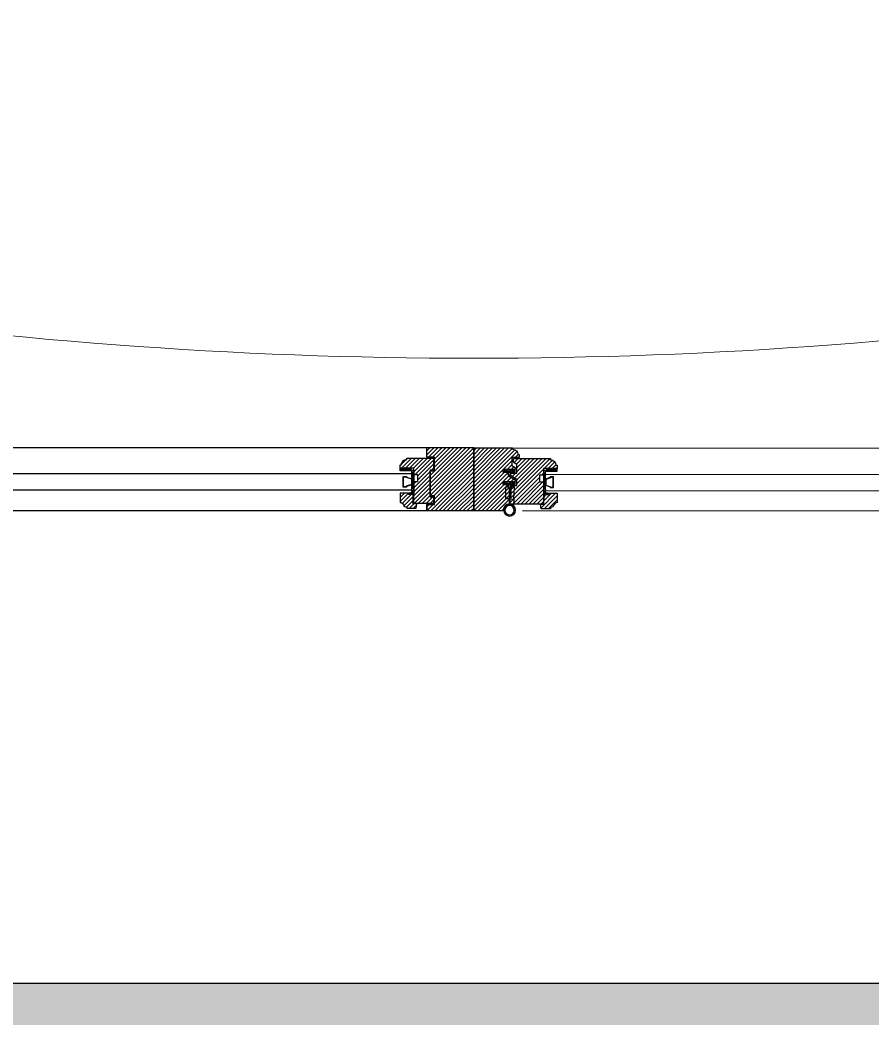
# Model space of a CAD drawing. Header units: millimetres. Extents: x 11706 to 69606, y 10911 to 38811.
# Drawn here: x 64398 to 65352, y 27421 to 28540 of the extents above; entities that cross this region are included whole.
import ezdxf

# ---------------------------------------------------------------- set-up
doc = ezdxf.new("R2010")
doc.units = ezdxf.units.MM
for name, color, linetype in [('2', 7, 'Continuous'), ('doors', 4, 'Continuous'), ('floor', 172, 'Continuous'), ('Plaster', 81, 'Continuous'), ('wall', 5, 'Continuous')]:
    doc.layers.add(name, color=color, linetype=linetype)

# ---------------------------------------------------------------- blocks, each defined once
blk = doc.blocks.new('Joint-K7335')
at = {"layer": '2', "color": 7}
for points in [[(3.857613787343325, 10.74975521523811, -0.2065050504398902), (4.481634855305856, 11.84625830408061, -0.2775279876564625), (4.645920241624481, 11.72173532939985), (4.72865082526755, 11.5150762579774, 0.6262668152323098), (5.446576207514454, 11.4640241167931, 0.1314411963326112), (5.5, 11.66373624057348), (5.500000000000227, 18.0000002497884, 0.5091088478127406), (4.625156665503027, 18.42649766701868, -0.2944239164706152), (1.980461773999195, 18.27308057096889, 0.1734880960759432), (1.346153633578979, 18.5000002497884), (2.274e-13, 18.5000002497884), (0, 2.124673340303843, 0.4153335345393447), (1.220004402621498, 0.9000002497896276, 0.0481150671461673), (1.453183643585135, 0.922491521838765, 0.1133753069915374), (1.535019506478648, 0.9588508989570528), (3.960030944798064, 2.779075769993028, 0.2359658734761708), (4, 2.859052552040566), (4, 3.27211046577861, 0.2476591870842605), (3.956439401235912, 3.354661019914374, 0.2879370719060571), (3.584472818280346, 3.369172107178201), (1.799673530645578, 2.343195947541517, -0.5767224903972996), (1.5, 2.516589105678122), (1.5, 3.304491396683716, -0.2359658734761165), (1.5799381104041, 3.464444960778565), (3.960030944798064, 5.250953718667461, 0.2359658734761708), (4.000000000000227, 5.330930500714885), (4.000000000000227, 5.743988414453042, 0.2476591870842605), (3.956439401236139, 5.82653896858892, 0.2879370719060571), (3.584472818280574, 5.841050055852634), (1.799673530645805, 4.815073896215836, -0.5767224903972775), (1.5, 4.988467054352554), (1.5, 6.272741854565538, -0.3840936844649655), (2.5954137381691, 7.495433942569434, -0.0218128443231921), (2.70000063187058, 7.500001007017545), (6.524900831914465, 7.499998992982341), (6.517275738355465, 7.587154739745074, 0.3330431822003431), (5.717370932688709, 8.4805454205881, -0.2932451242456058), (5.328938193299336, 8.855743900548532, 0.0085275321995853), (5.219580449828754, 9.285303882386415, 0.2655173449449999), (5.042570407488029, 9.462313924727368, 0.023748371103687), (4.836576220619236, 9.508130028709957, -0.3561488062391908), (3.857613787331729, 10.7497552153651, -0.3561488062391908)], [(3.158443229643353, 10.79148798021492, 0.3550050331181713), (4.647561187196061, 8.833444553925574, -0.5676237149673666), (4.672926785473919, 8.751416219957264, -0.2470803572822222), (4.410786994363207, 8.654628553447765), (2.162433567760672, 8.950316574952012, -0.3517038519017413), (1.222000000001799, 10.1219074878793), (1.222000000001799, 12.93650756686316, -0.414213562373095), (1.522000000001754, 13.23650756686311), (1.608799735973662, 13.23650756686311, 0.2770734156419701), (1.873552516710333, 13.39541906594218), (3.689025854455849, 16.80215747044463, -0.0411118958858073), (3.773917265054934, 17.00863002275355), (4.058099128208823, 17.67888778832912, -0.5066602499223443), (4.590922329613477, 17.68087004736185, -0.277099509237565), (4.600000000000136, 17.45886117784698), (4.600000000000136, 13.3083133950413, 0.2134217652833861), (4.700000000000045, 13.08470659729142, -0.886227434425651), (4.359143344130871, 12.59622359733112, 0.2505705389931), (3.158867164905814, 10.79802120322302)]]:
    blk.add_lwpolyline(points, format="xyb", dxfattribs=at)
blk.add_lwpolyline([(1.571628931055557, 17.82994244613508, 0.6327143575303208), (1.000000000000227, 17.55905387694247), (1.000000000000227, 14.23283937681845, 0.7809101337451142), (1.564752780736853, 14.09175087589733), (3.15992808831561, 17.08509970083333, -0.1173328942148939), (3.251844347622182, 17.1892203695204, 1.218085275463155), (2.967680312132643, 17.45974165164273, -0.2857760723374891), (2.729700922681332, 17.34499342584741, -0.1455877377072854)], format="xyb", close=True, dxfattribs=at)
blk = doc.blocks.new('wind 1400')
h = blk.add_hatch()
h.set_pattern_fill('ANSI31', color=4, angle=-90.00000000000001, style=0)
h.set_pattern_definition([(225, (7116.948120226247, 124784.8033179836), (-2.245064030267289, 2.245064030267288), [])])
edge = h.paths.add_edge_path()
edge.add_line((-13.01249999985885, 867.125), (-13.01249999985885, 882.5))
edge.add_line((-13.01249999985885, 882.5), (-16.76249999985885, 882.5))
edge.add_line((-16.76249999985885, 882.5), (-16.76249999985885, 881))
edge.add_arc((-16.7624999998734, 875.0000000000146), 5.999999999985448, 89.99999999986105, 180.000000000139)
edge.add_line((-22.76249999985885, 875), (-24.26249999985885, 875))
edge.add_line((-24.26249999985885, 875), (-24.26249999991705, 845))
edge.add_line((-24.26249999991705, 845), (-10.76249999985885, 845))
edge.add_line((-10.76249999985885, 845), (-10.76249999985885, 848.75))
edge.add_line((-10.76249999985885, 848.75), (19.23750000014115, 848.75))
edge.add_line((19.23750000014115, 848.75), (19.23750000014115, 845))
edge.add_line((19.23750000014115, 845), (26.73750000014115, 845))
edge.add_line((26.73750000014115, 845), (26.73750000014115, 867.125))
edge.add_line((26.73750000014115, 867.125), (1.987500000141154, 867.125))
edge.add_line((1.987500000141154, 867.125), (1.987500000141154, 862.625))
edge.add_line((1.987500000141154, 862.625), (-5.512499999858846, 862.625))
edge.add_line((-5.512499999858846, 862.625), (-5.512499999858846, 867.125))
edge.add_line((-5.512499999858846, 867.125), (-13.01249999985885, 867.125))
h.paths.add_polyline_path([(-25.26249999985885, 852.5), (-36.03749999994034, 852.5), (-36.03749999994034, 800), (34.98750000014115, 800), (34.98750000014115, 852.5), (27.73750000014115, 852.5), (27.73750000014115, 844), (18.23750000014115, 844), (18.23750000014115, 848.75), (-9.762499999858846, 848.75), (-9.762499999858846, 844), (-25.26249999991705, 844)])
edge = h.paths.add_edge_path()
edge.add_line((16.46250000005966, 867.875), (16.46250000005966, 873.125))
edge.add_line((16.46250000005966, 873.125), (14.96250000005966, 873.125))
edge.add_line((14.96250000005966, 873.125), (14.96250000005966, 882.5))
edge.add_line((14.96250000005966, 882.5), (25.46250000005966, 882.5))
edge.add_arc((29.32869950231921, 882.4125896515817), 3.86718750001633, 178.7048286126487, 251.279211784469)
edge.add_arc((26.84630049780497, 875.0874103484217), 3.86718750001156, -1.2951713874035136, 71.27921178452078, ccw=False)
edge.add_line((30.71250000005966, 875), (31.98750000014115, 875))
edge.add_line((31.98750000014115, 875), (31.98750000014115, 864.6875))
edge.add_line((31.98750000014115, 864.6875), (26.96250000005966, 863.75))
edge.add_line((26.96250000005966, 863.75), (26.96250000005966, 867.875))
edge.add_line((26.96250000005966, 867.875), (16.46250000005966, 867.875))
at = {"ltscale": 10}
h = blk.add_hatch(dxfattribs=at)
h.set_pattern_fill('ANGLE', color=4, scale=0.1125, angle=-135.0000000000001, style=0)
h.set_pattern_definition([(45.00000000000018, (591.1751955175787, -1129.77643185918), (-0.5556533474911537, 0.5556533474911538), [0.5714999999999999, -0.2143125]), (135, (591.1751955175787, -1129.77643185918), (-0.5556533474911537, -0.5556533474911538), [0.5714999999999999, -0.2143125])])
h.paths.add_polyline_path([(-13.01249999985885, 879.5), (-10.01249999985885, 879.5), (-10.01249999985885, 882.5), (-13.01249999985885, 882.5)])
h = blk.add_hatch(dxfattribs=at)
h.set_pattern_fill('BRASS', color=4, scale=0.225, angle=-135.0000000000001, style=0)
h.set_pattern_definition([(45.00000000000018, (591.1751955175787, -1129.77643185918), (-1.01027881362028, 1.010278813620279), []), (45.00000000000018, (590.6700561106918, -1129.271292452351), (-1.01027881362028, 1.010278813620279), [0.7143749999999999, -0.3571874999999999])])
h.paths.add_polyline_path([(-13.01249999985885, 870.5), (-10.01249999985885, 870.5), (-10.01249999985885, 879.5), (-13.01249999985885, 879.5)])
h = blk.add_hatch(dxfattribs=at)
h.set_pattern_fill('ANGLE', color=4, scale=0.1125, angle=-135.0000000000001, style=0)
h.set_pattern_definition([(45.00000000000018, (600.9251955174623, -1133.90143185918), (-0.5556533474911537, 0.5556533474911538), [0.5714999999999999, -0.2143125]), (135, (600.9251955174623, -1133.90143185918), (-0.5556533474911537, -0.5556533474911538), [0.5714999999999999, -0.2143125])])
edge = h.paths.add_edge_path()
edge.add_line((16.23750000014115, 867.5080996684264), (16.23750000014115, 872))
edge.add_arc((15.48750000014115, 871.4375), 0.9375, 36.86989764584402, 143.130102354156)
edge.add_line((14.73750000014115, 872), (14.73750000014115, 867.5080996684264))
edge.add_arc((15.48750000014115, 868.0506929911261), 0.9256929911359603, 215.8841497802597, 324.1158502197402)
h = blk.add_hatch(dxfattribs=at)
h.set_pattern_fill('ANGLE', color=4, scale=0.1125, angle=-135.0000000000001, style=0)
h.set_pattern_definition([(45.00000000000018, (600.9251955174623, -1129.77643185918), (-0.5556533474911537, 0.5556533474911538), [0.5714999999999999, -0.2143125]), (135, (600.9251955174623, -1129.77643185918), (-0.5556533474911537, -0.5556533474911538), [0.5714999999999999, -0.2143125])])
edge = h.paths.add_edge_path()
edge.add_line((14.73750000014115, 867.125), (14.73750000014115, 869.375))
edge.add_line((14.73750000014115, 869.375), (13.23750000014115, 869.375))
edge.add_arc((13.53459115673464, 868.25), 1.163566996492276, 104.793017608272, 255.206982391728)
edge.add_line((13.23750000014115, 867.125), (14.73750000014115, 867.125))
h = blk.add_hatch()
h.set_pattern_fill('ANSI31', color=4, angle=-90.00000000000001, style=0)
h.set_pattern_definition([(225, (7117.473120226328, 123812.3033179836), (-2.245064030267289, 2.245064030267288), [])])
edge = h.paths.add_edge_path()
edge.add_line((-7.237499999777356, 758), (-7.237499999777356, 751.625))
edge.add_line((-7.237499999777356, 751.625), (-16.98601038028573, 751.625))
edge.add_line((-16.98601038028573, 751.625), (-18.72750511837512, 754.6275771346991))
edge.add_arc((-20.02505190224931, 753.8749999999906), 1.500000000009451, 30.11373315301455, 90.00000000204884)
edge.add_line((-20.02505190230295, 755.375), (-23.36249999977736, 755.375))
edge.add_line((-23.36249999977736, 755.375), (-23.73749999977736, 755))
edge.add_line((-23.73749999977736, 755), (-23.73749999977736, 714.1250000000873))
edge.add_line((-23.73749999977736, 714.1250000000873), (-22.23749999977736, 714.1250000000873))
edge.add_arc((-16.23749999977736, 714.1250000000873), 6, 180, 270)
edge.add_line((-16.23749999977736, 708.1250000000873), (-16.23749999977736, 706.6250000000873))
edge.add_line((-16.23749999977736, 706.6250000000873), (-12.48749999977736, 706.6250000000873))
edge.add_line((-12.48749999977736, 706.6250000000873), (-12.48749999977736, 722.0000000000873))
edge.add_line((-12.48749999977736, 722.0000000000873), (-4.987499999777356, 722.0000000000873))
edge.add_line((-4.987499999777356, 722.0000000000873), (-4.987499999777356, 726.5000000000873))
edge.add_line((-4.987499999777356, 726.5000000000873), (2.512500000222644, 726.5000000000873))
edge.add_line((2.512500000222644, 726.5000000000873), (2.512500000222644, 722.0000000000873))
edge.add_line((2.512500000222644, 722.0000000000873), (27.26250000022264, 722.0000000000873))
edge.add_line((27.26250000022264, 722.0000000000873), (27.26250000022264, 758.7597623153124))
edge.add_line((27.26250000022264, 758.7597623153124), (26.88762709211005, 759.125))
edge.add_line((26.88762709211005, 759.125), (7.01237290827703, 758.5976529403706))
edge.add_line((7.01237290827703, 758.5976529403706), (6.637500000222644, 758.2128906250582))
edge.add_line((6.637500000222644, 758.2128906250582), (6.637500000222644, 751.625))
edge.add_line((6.637500000222644, 751.625), (-0.1125166526981047, 751.625))
edge.add_line((-0.1125166526981047, 751.625), (-4.23750997697789, 758.375))
edge.add_line((-4.23750997697789, 758.375), (-6.862499999777356, 758.375))
edge.add_line((-6.862499999777356, 758.375), (-7.237499999777356, 758))
edge = h.paths.add_edge_path()
edge.add_line((16.76250000022264, 721.2500000000873), (16.76250000022264, 716.0000000000873))
edge.add_line((16.76250000022264, 716.0000000000873), (15.26250000022264, 716.0000000000873))
edge.add_line((15.26250000022264, 716.0000000000873), (15.26250000022264, 706.6250000000873))
edge.add_line((15.26250000022264, 706.6250000000873), (25.76250000022264, 706.6250000000873))
edge.add_arc((29.62869950248219, 706.7124103485056), 3.86718750001633, 108.720788215531, 181.2951713873513, ccw=False)
edge.add_arc((27.14630049796795, 714.0375896516656), 3.86718750001156, 288.7207882154792, 361.2951713874035)
edge.add_line((31.01250000022264, 714.1250000000873), (32.51250000022264, 714.1250000000873))
edge.add_line((32.51250000022264, 714.1250000000873), (32.51250000022264, 724.4375000000873))
edge.add_line((32.51250000022264, 724.4375000000873), (27.26250000022264, 725.3750000000873))
edge.add_line((27.26250000022264, 725.3750000000873), (27.26250000022264, 721.6250000000873))
edge.add_line((27.26250000022264, 721.6250000000873), (16.76250000022264, 721.2500000000873))
edge = h.paths.add_edge_path()
edge.add_line((7.987500000141154, 760.25), (27.26250000022264, 760.25))
edge.add_arc((34.01250000022264, 760.25), 6.75, 90, 180, ccw=False)
edge.add_line((34.01250000022264, 767), (34.98750000014115, 767))
edge.add_line((34.98750000014115, 767), (34.98750000014115, 800))
edge.add_line((34.98750000014115, 800), (-35.51249999985885, 800))
edge.add_line((-35.51249999985885, 800), (-35.51249999985885, 756.5))
edge.add_line((-35.51249999985885, 756.5), (-34.01249999985885, 756.5))
edge.add_arc((-28.01249999985885, 756.5), 6, 180, 270)
edge.add_line((-28.01249999985885, 750.5), (-28.01249999985885, 749))
edge.add_line((-28.01249999985885, 749), (-24.86249999977736, 749))
edge.add_line((-24.86249999977736, 749), (-24.86249999977736, 757.25))
edge.add_line((-24.86249999977736, 757.25), (-15.86249999977736, 757.25))
edge.add_line((-15.86249999977736, 757.25), (-13.61249999977736, 753.5))
edge.add_line((-13.61249999977736, 753.5), (-11.73749999977736, 753.5))
edge.add_line((-11.73749999977736, 753.5), (-11.36249999977736, 753.875))
edge.add_line((-11.36249999977736, 753.875), (-11.36249999977736, 767.375))
edge.add_line((-11.36249999977736, 767.375), (-8.362499999777356, 767.375))
edge.add_line((-8.362499999777356, 767.375), (-8.362499999777356, 761.75))
edge.add_line((-8.362499999777356, 761.75), (-5.887499999858846, 761.75))
edge.add_line((-5.887499999858846, 761.75), (-5.887499999858846, 760.25))
edge.add_line((-5.887499999858846, 760.25), (-3.787499999823922, 760.25))
edge.add_line((-3.787499999823922, 760.25), (0.2625000002226443, 753.5))
edge.add_line((0.2625000002226443, 753.5), (2.137500000222644, 753.5))
edge.add_line((2.137500000222644, 753.5), (2.512500000222644, 753.875))
edge.add_line((2.512500000222644, 753.875), (2.512500000222644, 767.375))
edge.add_line((2.512500000222644, 767.375), (5.512500000222644, 767.375))
edge.add_line((5.512500000222644, 767.375), (5.512500000222644, 761.75))
edge.add_line((5.512500000222644, 761.75), (7.987500000141154, 761.75))
h = blk.add_hatch(dxfattribs=at)
h.set_pattern_fill('BRASS', color=4, scale=0.225, angle=-135.0000000000001, style=0)
h.set_pattern_definition([(315.0000000000001, (591.700195517602, 2718.901431859209), (-1.010278813620279, -1.01027881362028), []), (315.0000000000001, (591.1950561107733, 2718.396292452439), (-1.010278813620279, -1.01027881362028), [0.7143749999999998, -0.3571874999999999])])
h.paths.add_polyline_path([(-12.48749999977736, 718.6250000000873), (-9.487499999777356, 718.6250000000873), (-9.487499999777356, 709.6250000000873), (-12.48749999977736, 709.6250000000873)])
h = blk.add_hatch(dxfattribs=at)
h.set_pattern_fill('ANGLE', color=4, scale=0.1125, angle=-135.0000000000001, style=0)
h.set_pattern_definition([(315.0000000000001, (601.4501955175438, 2718.901431859209), (-0.5556533474911538, -0.5556533474911537), [0.5714999999999998, -0.2143124999999999]), (225, (601.4501955175438, 2718.901431859209), (-0.5556533474911537, 0.5556533474911539), [0.5715, -0.2143125])])
edge = h.paths.add_edge_path()
edge.add_line((15.26250000022264, 722.0000000000873), (15.26250000022264, 719.7500000000873))
edge.add_line((15.26250000022264, 719.7500000000873), (13.76250000022264, 719.7500000000873))
edge.add_arc((14.05959115681613, 720.8750000000873), 1.163566996492276, 104.79301760827201, 255.206982391728, ccw=False)
edge.add_line((13.76250000022264, 722.0000000000873), (15.26250000022264, 722.0000000000873))
h = blk.add_hatch(dxfattribs=at)
h.set_pattern_fill('ANGLE', color=4, scale=0.1125, angle=-135.0000000000001, style=0)
h.set_pattern_definition([(315.0000000000001, (601.4501955175438, 2723.026431859209), (-0.5556533474911538, -0.5556533474911537), [0.5714999999999998, -0.2143124999999999]), (225, (601.4501955175438, 2723.026431859209), (-0.5556533474911537, 0.5556533474911539), [0.5715, -0.2143125])])
edge = h.paths.add_edge_path()
edge.add_line((16.76250000022264, 721.6169003316609), (16.76250000022264, 717.1250000000873))
edge.add_arc((16.01250000022264, 717.6875000000873), 0.9375, 216.869897645844, 323.130102354156, ccw=False)
edge.add_line((15.26250000022264, 717.1250000000873), (15.26250000022264, 721.6169003316609))
edge.add_arc((16.01250000022264, 721.0743070089612), 0.9256929911359603, 35.884149780259804, 144.1158502197402, ccw=False)
h = blk.add_hatch(dxfattribs=at)
h.set_pattern_fill('ANGLE', color=4, scale=0.1125, angle=-135.0000000000001, style=0)
h.set_pattern_definition([(315.0000000000001, (591.700195517602, 2718.901431859209), (-0.5556533474911538, -0.5556533474911537), [0.5714999999999998, -0.2143124999999999]), (225, (591.700195517602, 2718.901431859209), (-0.5556533474911537, 0.5556533474911539), [0.5715, -0.2143125])])
h.paths.add_polyline_path([(-12.48749999977736, 709.6250000000873), (-9.487499999777356, 709.6250000000873), (-9.487499999777356, 706.6250000000873), (-12.48749999977736, 706.6250000000873)])
at = {"color": 8}
for p, q in [((-36.03749999974389, 1556.500000000058), (-36.03749999994034, 852.4999999999709)), ((34.98750000014115, 852.5), (34.9875000003376, 1553.437548543938)), ((-35.51249999985885, 756.5), (-34.98750000041036, 52.5)), ((35.51250000004075, 52.5), (34.98750000037398, 745.3328798496514))]:
    blk.add_line(p, q, dxfattribs=at)
at = {"color": 7}
for p, q in [((-6.767786110867746, 1519.750000000146), (-6.767786111064197, 869.375)), ((11.49209572025575, 1519.750000000146), (11.4920957200593, 869.375)), ((-6.242786110982706, 719.7500000000873), (-5.717786111548776, 69.375)), ((12.01709572014079, 719.7500000000873), (12.54209571957472, 69.375))]:
    blk.add_line(p, q, dxfattribs=at)
at = {"color": 4, "ltscale": 10}
for p, q in [((-10.76249999985885, 869.375), (12.48750000014115, 867.125)), ((-10.76249999985885, 867.125), (12.48750000014115, 869.375)), ((21.70532974249363, 755.1291772438271), (28.60951240079157, 755.4684566476208)), ((-10.23749999977736, 722.0000000000873), (13.01250000022264, 719.7500000000873)), ((-10.23749999977736, 719.7500000000873), (13.01250000022264, 722.0000000000873)), ((15.26250000022264, 719.7500000000873), (-9.487499999777356, 719.7500000000873))]:
    blk.add_line(p, q, dxfattribs=at)
for p, q in [((14.73750000014115, 869.375), (-10.01249999985885, 869.375)), ((26.73750000014115, 852.5), (34.98750000014115, 852.5)), ((-10.76249999985885, 845), (-10.76249999985885, 848.75)), ((7.987500000141154, 761.75), (7.987500000141154, 760.25))]:
    blk.add_line(p, q)
at = {"color": 7}
for points in [[(-13.01249999985885, 867.125), (-13.01249999985885, 882.5), (-16.76249999985885, 882.5), (-16.76249999985885, 881, 0.4142135623745157), (-22.76249999985885, 875), (-24.26249999985885, 875), (-24.26249999991705, 845), (-10.76249999985885, 845), (-10.76249999985885, 848.75), (19.23750000014115, 848.75), (19.23750000014115, 845), (26.73750000014115, 845), (26.73750000014115, 867.125), (1.987500000141154, 867.125), (1.987500000141154, 862.625), (-5.512499999858846, 862.625), (-5.512499999858846, 867.125), (-13.01249999985885, 867.125)], [(7.987500000141154, 760.25), (27.26250000022264, 760.25, -0.414213562373095), (34.01250000022264, 767), (34.98750000014115, 767), (34.98750000014115, 800), (-35.51249999985885, 800), (-35.51249999985885, 756.5), (-34.01249999985885, 756.5, 0.414213562373095), (-28.01249999985885, 750.5), (-28.01249999985885, 749), (-24.86249999977736, 749), (-24.86249999977736, 757.25), (-15.86249999977736, 757.25), (-13.61249999977736, 753.5), (-11.73749999977736, 753.5), (-11.36249999977736, 753.875), (-11.36249999977736, 767.375), (-8.362499999777356, 767.375), (-8.362499999777356, 761.75), (-5.887499999858846, 761.75), (-5.887499999858846, 760.25), (-3.787499999823922, 760.25), (0.2625000002226443, 753.5), (2.137500000222644, 753.5), (2.512500000222644, 753.875), (2.512500000222644, 767.375), (5.512500000222644, 767.375), (5.512500000222644, 761.75), (7.987500000141154, 761.75)]]:
    blk.add_lwpolyline(points, format="xyb", dxfattribs=at)
at = {"color": 4, "ltscale": 10}
for points in [[(-13.01249999985885, 879.5), (-10.01249999985885, 879.5), (-10.01249999985885, 882.5), (-13.01249999985885, 882.5)], [(-13.01249999985885, 870.5), (-10.01249999985885, 870.5), (-10.01249999985885, 879.5), (-13.01249999985885, 879.5)], [(12.48750000014115, 867.125), (12.48750000014115, 869.375), (-10.76249999985885, 869.375), (-10.76249999985885, 867.125)], [(21.48750000014115, 760.25), (21.48750000014115, 764), (7.987500000141154, 764), (7.987500000141154, 760.25)], [(21.52127257045504, 758.8746575811529), (21.70532974249363, 755.1291772438271), (8.221600528086128, 754.4665714242437), (8.037543356047536, 758.2120517615695)], [(-12.48749999977736, 718.6250000000873), (-9.487499999777356, 718.6250000000873), (-9.487499999777356, 709.6250000000873), (-12.48749999977736, 709.6250000000873)], [(13.01250000022264, 722.0000000000873), (13.01250000022264, 719.7500000000873), (-10.23749999977736, 719.7500000000873), (-10.23749999977736, 722.0000000000873)], [(-12.48749999977736, 709.6250000000873), (-9.487499999777356, 709.6250000000873), (-9.487499999777356, 706.6250000000873), (-12.48749999977736, 706.6250000000873)]]:
    blk.add_lwpolyline(points, close=True, dxfattribs=at)
at = {"color": 7}
for points in [[(8.36215480723331, 879.1247410937794), (-3.63784519823821, 879.1247410937794), (-3.63784519823821, 875.3747410937794), (-2.88784519823821, 875.3747410937794), (-1.062847107903508, 869.3747410937794), (5.787156717015023, 869.3747410937794), (7.61215480723331, 875.3747410937794), (8.36215480723331, 875.3747410937794)], [(7.98715480723331, 878.7497410937794), (-3.26284519823821, 878.7497410937794), (-3.26284519823821, 875.7497410937794), (-2.621190933939943, 875.7497410937794), (-0.7961928436052403, 869.7497410937794), (5.520502452658548, 869.7497410937794), (7.345500542935042, 875.7497410937794), (7.98715480723331, 875.7497410937794)], [(8.8871548073148, 710.7502589062497), (-3.11284519815672, 710.7502589062497), (-3.11284519815672, 714.5002589062497), (-2.36284519815672, 714.5002589062497), (-0.5378471078220173, 719.7502589062497), (6.312156717096514, 719.7502589062497), (8.1371548073148, 714.5002589062497), (8.8871548073148, 714.5002589062497)], [(8.5121548073148, 711.1252589062497), (-2.73784519815672, 711.1252589062497), (-2.73784519815672, 714.1252589062497), (-2.096190933858452, 714.1252589062497), (-0.2711928435237496, 719.3752589062497), (6.045502452740038, 719.3752589062497), (7.870500543016533, 714.1252589062497), (8.5121548073148, 714.1252589062497)]]:
    blk.add_lwpolyline(points, close=True, dxfattribs=at)
at = {"color": 4, "ltscale": 10}
for points in [[(16.23750000014115, 867.5080996684264), (16.23750000014115, 872, 0.4999999999999999), (14.73750000014115, 872), (14.73750000014115, 867.5080996684264, 0.510799557915087)], [(14.73750000014115, 867.125), (14.73750000014115, 869.375), (13.23750000014115, 869.375, 0.7702007465767019), (13.23750000014115, 867.125)], [(15.26250000022264, 722.0000000000873), (15.26250000022264, 719.7500000000873), (13.76250000022264, 719.7500000000873, -0.7702007465767019), (13.76250000022264, 722.0000000000873)], [(16.76250000022264, 721.6169003316609), (16.76250000022264, 717.1250000000873, -0.4999999999999999), (15.26250000022264, 717.1250000000873), (15.26250000022264, 721.6169003316609, -0.510799557915087)]]:
    blk.add_lwpolyline(points, format="xyb", close=True, dxfattribs=at)
at = {"color": 7}
for points in [[(16.46250000005966, 867.875), (16.46250000005966, 873.125), (14.96250000005966, 873.125), (14.96250000005966, 882.5), (25.46250000005966, 882.5, 0.3276927682058993), (28.08750000005966, 878.75, -0.327692768206401), (30.71250000005966, 875), (31.98750000014115, 875), (31.98750000014115, 864.6875), (26.96250000005966, 863.75), (26.96250000005966, 867.875), (16.46250000005966, 867.875)], [(-7.237499999777356, 758), (-7.237499999777356, 751.625), (-16.98601038028573, 751.625), (-18.72750511837512, 754.6275771346991, 0.2674173791457278), (-20.02505190230295, 755.375), (-23.36249999977736, 755.375), (-23.73749999977736, 755), (-23.73749999977736, 714.1250000000873), (-22.23749999977736, 714.1250000000873, 0.414213562373095), (-16.23749999977736, 708.1250000000873), (-16.23749999977736, 706.6250000000873), (-12.48749999977736, 706.6250000000873), (-12.48749999977736, 722.0000000000873), (-4.987499999777356, 722.0000000000873), (-4.987499999777356, 726.5000000000873), (2.512500000222644, 726.5000000000873), (2.512500000222644, 722.0000000000873), (27.26250000022264, 722.0000000000873), (27.26250000022264, 758.7597623153124), (26.88762709211005, 759.125), (7.01237290827703, 758.5976529403706), (6.637500000222644, 758.2128906250582), (6.637500000222644, 751.625), (-0.1125166526981047, 751.625), (-4.23750997697789, 758.375), (-6.862499999777356, 758.375)], [(16.76250000022264, 721.2500000000873), (16.76250000022264, 716.0000000000873), (15.26250000022264, 716.0000000000873), (15.26250000022264, 706.6250000000873), (25.76250000022264, 706.6250000000873, -0.3276927682058993), (28.38750000022264, 710.3750000000873, 0.327692768206401), (31.01250000022264, 714.1250000000873), (32.51250000022264, 714.1250000000873), (32.51250000022264, 724.4375000000873), (27.26250000022264, 725.3750000000873), (27.26250000022264, 721.6250000000873), (16.76250000022264, 721.2500000000873)]]:
    blk.add_lwpolyline(points, format="xyb", close=True, dxfattribs=at)
blk.add_lwpolyline([(-25.26249999985885, 852.5), (-36.03749999994034, 852.5), (-36.03749999994034, 800), (34.98750000014115, 800), (34.98750000014115, 852.5), (27.73750000014115, 852.5), (27.73750000014115, 844), (18.23750000014115, 844), (18.23750000014115, 848.75), (-9.762499999858846, 848.75), (-9.762499999858846, 844), (-25.26249999991705, 844), (-25.26249999985885, 852.5)], dxfattribs=at)
for radius in [6.5625, 5.25]:
    blk.add_circle((34.23750000014115, 759.875), radius, dxfattribs=at)
at = {"color": 4, "ltscale": 10, "xscale": -0.75, "yscale": 0.75, "zscale": 0.75, "rotation": 180}
for p in [(-11.36249999977736, 767.375), (2.512500000222644, 767.375)]:
    blk.add_blockref('Joint-K7335', p, dxfattribs=at)

msp = doc.modelspace()

# ---------------------------------------------------------------- hatches: boundary and pattern name
at = {"layer": 'floor', "true_color": 0xfef4cd}
h = msp.add_hatch(color=254, dxfattribs=at)
h.paths.add_polyline_path([(43806.45270171808, 27460.52869118989), (48531.45270171807, 27460.52869118989), (48531.45270171807, 22685.52869118989), (48306.45270171807, 22685.52869118989), (48306.45270171807, 22085.52869118989), (48906.45270171807, 22085.52869118989), (48906.45270171807, 22685.52869118989), (48681.45270171761, 22685.52869118989), (48681.45270171761, 27460.52869118995), (63331.45270171807, 27460.52869118995), (63331.45270171807, 22685.52869118983), (63106.45270171807, 22685.52869118983), (63106.45270171807, 22085.52869118989), (63706.45270171807, 22085.52869118989), (63706.45270171807, 22310.52869118989), (63856.53426844184, 22310.52869118989), (63856.53426844184, 22460.52869118989), (63706.45270171807, 22460.52869118989), (63706.45270171807, 22685.52869118989), (63481.45270171761, 22685.52869118983), (63481.45270171761, 27460.52869118995), (68906.45270171773, 27460.52869118995), (68906.45270171773, 22460.52869118989), (64667.25238322745, 22460.52869118989), (64667.25238322745, 22311.13799078821), (65306.45270171807, 22311.13799078821), (65306.45270171807, 20885.52869118989), (65406.45270171806, 20885.52869118989), (65406.45270171806, 22311.13799078821), (68906.45270171808, 22311.13799078821), (68906.45270171773, 19785.52869118989), (65406.45270171807, 19785.52869118887), (65406.45270171807, 19885.52869118989), (65306.45270171804, 19885.52869118989), (65306.45270171804, 19585.52869118989), (65406.45270171807, 19585.52869118989), (65406.45270171806, 18585.52869118989), (65306.45270171807, 18585.52869118989), (65306.45270171807, 17010.52869118995), (64906.45270171807, 17010.52869118995), (64906.45270171807, 16760.52869118989), (63906.45270171807, 16760.52869118986), (63906.45270171807, 17010.52869118995), (63706.45270171807, 17010.52869118995), (63706.45270171807, 17085.52869118989), (63106.45270171807, 17085.52869118989), (63106.45270171807, 16485.52869118989), (63506.45270171807, 16485.52869118989), (63506.45270171807, 11710.52869118995), (56081.45270171761, 11710.52869118995), (56081.45270171761, 16485.52869118989), (56306.45270171807, 16485.52869118989), (56306.45270171807, 17085.52869118989), (55706.45270171807, 17085.52869118989), (55706.45270171807, 16485.52869118989), (55931.45270171807, 16485.52869118989), (55931.45270171807, 11710.52869118983), (48681.45270171761, 11710.52869118983), (48681.45270171761, 16485.52869118989), (48906.45270171807, 16485.52869118989), (48906.45270171807, 17085.52869118989), (48306.45270171807, 17085.52869118989), (48306.45270171807, 16485.52869118989), (48531.45270171807, 16485.52869118989), (48531.45270171807, 11710.52869118983), (43806.45270171808, 11710.52869118995)])
h.paths.add_polyline_path([(48606.45270171807, 20751.88628893066), (48506.45270171807, 20751.88628893066), (48506.45270171807, 18419.17109344911), (48606.45270171807, 18419.17109344911)], flags=16)
h.paths.add_polyline_path([(55706.45270171807, 22685.52869118989), (56306.45270171807, 22685.52869118989), (56306.45270171807, 22085.52869118989), (55706.45270171807, 22085.52869118989)], flags=16)
at = {"layer": 'wall', "true_color": 0x706e6b}
h = msp.add_hatch(color=8, dxfattribs=at)
h.paths.add_polyline_path([(12406.45270171808, 15910.52869118989), (16506.45270171825, 15910.52869118989), (16506.45270171825, 16010.52869118989), (16606.45270171825, 16010.52869118989), (16606.45270171825, 14810.52869118989), (16506.45270171825, 14810.52869118989), (16506.45270171825, 15810.52869118989), (12406.45270171808, 15810.52869118989)])
h.paths.add_polyline_path([(68906.45270171773, 19785.52869118989), (65406.45270171807, 19785.52869118989), (65406.45270171804, 19885.52869118989), (65306.45270171804, 19885.52869118989), (65306.45270171809, 19585.52869118989), (65406.45270171807, 19585.52869118989), (65406.45270171807, 19685.52869118989), (68906.45270171808, 19685.52869118989)])
h.paths.add_polyline_path([(68906.45270171808, 22460.52869118989), (64667.25238322745, 22460.52869118989), (64667.25238322745, 22311.13799078821), (65306.45270171807, 22311.13799078821), (65306.45270171804, 20885.5286911899), (65406.45270171806, 20885.5286911899), (65406.45270171807, 22311.13799078821), (68906.45270171808, 22311.13799078821)])
h.paths.add_polyline_path([(16606.45270171825, 13910.52869118989), (16506.45270171825, 13910.52869118989), (16506.45270171825, 11710.52869119024), (16606.45270171825, 11710.52869119024)])
h.paths.add_polyline_path([(65406.45270171807, 18585.52869118989), (65306.45270171807, 18585.52869118989), (65306.45270171807, 17010.52869118995), (65406.45270171807, 17010.52869118995)])
h.paths.add_polyline_path([(63706.45270171807, 16485.52869118989), (63506.45270171807, 16485.52869118989), (63506.45270171807, 11710.52869118995), (63706.45270171807, 11710.52869118995)])
h.paths.add_polyline_path([(63906.45270171807, 17010.52869118995), (63706.45270171807, 17010.52869118995), (63706.45270171807, 16760.52869118995), (63906.45270171807, 16760.52869118995)])
h.paths.add_polyline_path([(66906.45270171808, 17010.52869118995), (64906.45270171807, 17010.52869118995), (64906.45270171807, 16760.52869118989), (66906.45270171808, 16760.52869118989)])
h.paths.add_polyline_path([(63481.45270171761, 27460.52869118995), (63331.45270171807, 27460.52869118995), (63331.45270171807, 22685.52869118983), (63481.45270171761, 22685.52869118983)], flags=16)
h.paths.add_polyline_path([(63856.53426844184, 22460.52869118989), (63706.45270171807, 22460.52869118989), (63706.45270171807, 22310.52869118989), (63856.53426844184, 22310.52869118989)], flags=17)
h.paths.add_polyline_path([(56081.45270171761, 16485.52869118989), (55931.45270171807, 16485.52869118989), (55931.45270171807, 11710.52869118983), (56081.45270171761, 11710.52869118983)])
h.paths.add_polyline_path([(48681.45270171761, 16485.52869118989), (48531.45270171807, 16485.52869118989), (48531.45270171807, 11710.52869118983), (48681.45270171761, 11710.52869118983)])
h.paths.add_polyline_path([(48681.45270171761, 27460.52869118995), (48531.45270171807, 27460.52869118995), (48531.45270171807, 22685.52869118989), (48681.45270171761, 22685.52869118989)], flags=16)
h.paths.add_polyline_path([(19056.45270171807, 22085.52869118989), (18956.45270171807, 22085.52869118989), (18956.45270171807, 17085.52869118989), (19056.45270171807, 17085.52869118989)])
h.paths.add_polyline_path([(26806.45270171808, 13826.67042347346), (26706.45270171808, 13826.67042347346), (26706.45270171808, 11710.52869118995), (26806.45270171808, 11710.52869118995)])
h.paths.add_polyline_path([(18706.45270171807, 22435.52869118989), (12406.45270171808, 22435.52869118989), (12406.45270171808, 22335.52869118989), (18706.45270171807, 22335.52869118989)])
h.paths.add_polyline_path([(26106.45270171808, 22435.52869118989), (19306.45270171807, 22435.52869118989), (19306.45270171807, 22335.52869118989), (26106.45270171808, 22335.52869118989)], flags=17)
h.paths.add_polyline_path([(12406.45270171808, 18085.52869118989), (12406.45270171808, 18185.52869118989), (16606.45270171825, 18185.52869118989), (16606.45270171825, 16910.52869118989), (16506.45270171825, 16910.52869118989), (16506.45270171825, 18085.52869118989)])
h.paths.add_polyline_path([(31206.45270171808, 16835.52869118989), (28206.45270171808, 16835.52869118989), (28206.45270171808, 16735.52869118995), (31206.45270171808, 16735.52869118995)])
h.paths.add_polyline_path([(19306.45270171807, 22956.78820211475), (19206.45270171807, 22956.78820211475), (19206.45270171807, 22685.52869118989), (19306.45270171807, 22685.52869118989)], flags=17)
h.paths.add_polyline_path([(28206.45270171808, 22435.52869118989), (31206.45270171808, 22435.52869118989), (31206.45270171808, 22335.52869118989), (28206.45270171808, 22335.52869118989)], flags=17)
h.paths.add_polyline_path([(69506.45270171808, 20085.52869118989), (68906.45270171808, 20085.52869118989), (68906.45270171808, 19485.52869118989), (69506.45270171808, 19485.52869118989)])
h.paths.add_polyline_path([(66906.45270171808, 15610.52869118995), (66906.45270171808, 17010.52869118989), (68906.45270171808, 17010.52869118995), (68906.45270171808, 17885.52869118989), (69606.45270171808, 17885.52869118989), (69606.45270171808, 16310.52869118995), (67606.45270171808, 16310.52869118995), (67606.45270171808, 15610.52869118995)])
h.paths.add_polyline_path([(48606.45270171807, 20751.88628893066), (48506.45270171807, 20751.88628893066), (48506.45270171807, 18419.17109344911), (48606.45270171807, 18419.17109344911)])
h.paths.add_polyline_path([(43506.45270171808, 11710.52869118995), (44106.45270171808, 11710.52869118995), (44106.45270171808, 11010.52869118994), (43506.45270171808, 11010.52869118994)])
h.paths.add_polyline_path([(63106.45270171807, 22685.52869118989), (63706.45270171807, 22685.52869118989), (63706.45270171807, 22085.52869118989), (63106.45270171807, 22085.52869118989)], flags=17)
h.paths.add_polyline_path([(69606.45270171802, 23085.52869119006), (68906.45270171808, 23085.52869119006), (68906.45270171808, 21685.52869118989), (69606.45270171802, 21685.52869118989)])
h.paths.add_polyline_path([(65706.45270171808, 11710.52869118995), (66906.45270171808, 11710.52869118995), (66906.45270171808, 14610.52869118995), (67606.45270171808, 14610.52869118995), (67606.45270171808, 10910.52869118994), (65706.45270171808, 10910.52869118994)])
h.paths.add_polyline_path([(62706.45270171807, 11710.52869118995), (64106.4527017179, 11710.52869118995), (64106.4527017179, 10910.52869118994), (62706.45270171807, 10910.52869118994)])
h.paths.add_polyline_path([(55306.45270171807, 11710.52869118983), (56706.4527017179, 11710.52869118983), (56706.4527017179, 10910.52869118983), (55306.45270171807, 10910.52869118983)])
h.paths.add_polyline_path([(47906.45270171807, 11710.52869118983), (49306.4527017179, 11710.52869118983), (49306.4527017179, 10910.52869118983), (47906.45270171807, 10910.52869118983)])
h.paths.add_polyline_path([(60506.45270171807, 11710.52869118995), (61106.45270171807, 11710.52869118995), (61106.45270171807, 11010.52869118994), (60506.45270171807, 11010.52869118994)])
h.paths.add_polyline_path([(58306.45270171807, 11710.52869118995), (58906.45270171807, 11710.52869118995), (58906.45270171807, 11010.52869118994), (58306.45270171807, 11010.52869118994)])
h.paths.add_polyline_path([(53106.45270171807, 11710.52869118995), (53706.45270171807, 11710.52869118995), (53706.45270171807, 11010.52869118994), (53106.45270171807, 11010.52869118994)])
h.paths.add_polyline_path([(50906.45270171807, 11710.52869118995), (51506.45270171807, 11710.52869118995), (51506.45270171807, 11010.52869118994), (50906.45270171807, 11010.52869118994)])
h.paths.add_polyline_path([(45706.45270171807, 11710.52869118995), (46306.45270171807, 11710.52869118995), (46306.45270171807, 11010.52869118994), (45706.45270171807, 11010.52869118994)])
h.paths.add_polyline_path([(48306.45270171807, 17085.52869118989), (48906.45270171807, 17085.52869118989), (48906.45270171807, 16485.52869118989), (48306.45270171807, 16485.52869118989)])
h.paths.add_polyline_path([(55706.45270171807, 17085.52869118989), (56306.45270171807, 17085.52869118989), (56306.45270171807, 16485.52869118989), (55706.45270171807, 16485.52869118989)])
h.paths.add_polyline_path([(63106.45270171807, 17085.52869118989), (63706.45270171807, 17085.52869118989), (63706.45270171807, 16485.52869118989), (63106.45270171807, 16485.52869118989)])
h.paths.add_polyline_path([(55706.45270171807, 22685.52869118989), (56306.45270171807, 22685.52869118989), (56306.45270171807, 22085.52869118989), (55706.45270171807, 22085.52869118989)], flags=17)
h.paths.add_polyline_path([(48306.45270171807, 22685.52869118989), (48906.45270171807, 22685.52869118989), (48906.45270171807, 22085.52869118989), (48306.45270171807, 22085.52869118989)], flags=17)
h.paths.add_polyline_path([(40506.45270171808, 11710.52869118983), (41906.45270171796, 11710.52869118983), (41906.45270171796, 10910.52869118983), (40506.45270171808, 10910.52869118983)])
h.paths.add_polyline_path([(33506.45270171808, 17085.52869118989), (34106.45270171808, 17085.52869118989), (34106.45270171808, 16485.52869118989), (33506.45270171808, 16485.52869118989)])
h.paths.add_polyline_path([(40906.45270171808, 17085.52869118989), (41506.45270171808, 17085.52869118989), (41506.45270171808, 16485.52869118989), (40906.45270171808, 16485.52869118989)])
h.paths.add_polyline_path([(40906.45270171808, 22685.52869118989), (41506.45270171808, 22685.52869118989), (41506.45270171808, 22085.52869118989), (40906.45270171808, 22085.52869118989)], flags=17)
h.paths.add_polyline_path([(33506.45270171808, 22685.52869118989), (34106.45270171808, 22685.52869118989), (34106.45270171808, 22085.52869118989), (33506.45270171808, 22085.52869118989)], flags=17)
h.paths.add_polyline_path([(26406.45270171808, 20751.88628893066), (26506.45270171808, 20751.88628893066), (26506.45270171808, 18419.17109344911), (26406.45270171808, 18419.17109344911)])
h.paths.add_polyline_path([(33106.45270171808, 11710.52869118983), (34506.4527017179, 11710.52869118983), (34506.4527017179, 10910.52869118983), (33106.45270171808, 10910.52869118983)])
h.paths.add_polyline_path([(38306.45270171808, 11710.52869118995), (38906.45270171808, 11710.52869118995), (38906.45270171808, 11010.52869118994), (38306.45270171808, 11010.52869118994)])
h.paths.add_polyline_path([(36106.45270171808, 11710.52869118995), (36706.45270171808, 11710.52869118995), (36706.45270171808, 11010.52869118994), (36106.45270171808, 11010.52869118994)])
h.paths.add_polyline_path([(30906.45270171808, 11710.52869118995), (31506.45270171808, 11710.52869118995), (31506.45270171808, 11010.52869118994), (30906.45270171808, 11010.52869118994)])
h.paths.add_polyline_path([(11746.45270171808, 20385.52869118989), (12406.45270171808, 20385.52869118989), (12406.45270171808, 20985.52869118989), (11746.45270171808, 20985.52869118989)])
h.paths.add_polyline_path([(12406.45270171808, 20985.52869118989), (11706.45270171808, 20985.52869118989), (11706.45270171808, 23360.52869118989), (12406.45270171808, 23360.52869118989)])
h.paths.add_polyline_path([(11746.45270171808, 18785.52869118989), (12406.45270171808, 18785.52869118989), (12406.45270171808, 18185.52869118989), (11746.45270171808, 18185.52869118989)])
h.paths.add_polyline_path([(11746.45270171808, 15210.52869118989), (12406.45270171808, 15210.52869118989), (12406.45270171808, 15810.52869118989), (11746.45270171808, 15810.52869118989)])
h.paths.add_polyline_path([(11746.45270171808, 13610.52869118989), (12406.45270171808, 13610.52869118989), (12406.45270171808, 13010.52869118989), (11746.45270171808, 13010.52869118989)])
h.paths.add_polyline_path([(12406.45270171808, 18185.52869118989), (11706.45270171808, 18185.52869118989), (11706.45270171808, 15810.52869118989), (12406.45270171808, 15810.52869118989)])
h.paths.add_polyline_path([(25706.45270171808, 11710.52869118995), (27106.4527017179, 11710.52869118995), (27106.4527017179, 10910.52869118994), (25706.45270171808, 10910.52869118994)])
h.paths.add_polyline_path([(18306.45270171825, 11710.52869118995), (19706.45270171807, 11710.52869118995), (19706.45270171807, 10910.52869118994), (18306.45270171825, 10910.52869118994)])
h.paths.add_polyline_path([(28706.45270171808, 11710.52869118995), (29306.45270171808, 11710.52869118995), (29306.45270171808, 11010.52869118994), (28706.45270171808, 11010.52869118994)])
h.paths.add_polyline_path([(23506.45270171808, 11710.52869118995), (24106.45270171808, 11710.52869118995), (24106.45270171808, 11010.52869118994), (23506.45270171808, 11010.52869118994)])
h.paths.add_polyline_path([(21306.45270171807, 11710.52869118995), (21906.45270171807, 11710.52869118995), (21906.45270171807, 11010.52869118994), (21306.45270171807, 11010.52869118994)])
h.paths.add_polyline_path([(16306.45270171825, 11710.52869119024), (16906.45270171825, 11710.52869119024), (16906.45270171825, 11010.52869119024), (16306.45270171825, 11010.52869119024)])
h.paths.add_polyline_path([(14306.45270171825, 11710.52869118995), (14906.45270171825, 11710.52869118995), (14906.45270171825, 11010.52869118994), (14306.45270171825, 11010.52869118994)])
h.paths.add_polyline_path([(11706.45270171808, 13010.52869118989), (12406.45270171808, 13010.52869118989), (12406.45270171808, 11710.52869118995), (12906.45270171825, 11710.52869119064), (12906.45270171813, 10910.52869119064), (11706.45270171808, 10910.52869119064)])
h.paths.add_polyline_path([(18706.45270171807, 17085.52869118989), (19306.45270171807, 17085.52869118989), (19306.45270171807, 16485.52869118989), (18706.45270171807, 16485.52869118989)])
h.paths.add_polyline_path([(26106.45270171808, 17085.52869118989), (26706.45270171808, 17085.52869118989), (26706.45270171808, 16485.52869118989), (26106.45270171808, 16485.52869118989)])
h.paths.add_polyline_path([(26106.45270171808, 22685.52869118989), (26706.45270171808, 22685.52869118989), (26706.45270171808, 22085.52869118989), (26106.45270171808, 22085.52869118989)], flags=17)
h.paths.add_polyline_path([(18706.45270171807, 22685.52869118989), (19306.45270171807, 22685.52869118989), (19306.45270171807, 22085.52869118989), (18706.45270171807, 22085.52869118989)], flags=17)
h.paths.add_polyline_path([(14306.45270171808, 31260.52869118995), (14406.45270171808, 31260.52869118995), (14406.45270171808, 30060.52869118995), (14906.45270171808, 30060.52869118995), (14906.45270171808, 29960.52869118995), (14306.45270171808, 29960.52869118995)], flags=17)
h.paths.add_polyline_path([(26456.45270171799, 27460.52869118983), (26356.45270171808, 27460.52869118983), (26356.45270171808, 23766.78820211467), (26456.45270171799, 23766.78820211467)], flags=17)
h.paths.add_polyline_path([(19306.45270171816, 27460.52869118983), (19206.4527017181, 27460.52869118983), (19206.4527017181, 23766.78820211475), (19306.45270171816, 23766.78820211475)], flags=17)
h.paths.add_polyline_path([(11706.45270171808, 28260.52869118995), (12606.45270171808, 28260.52869118995), (12606.45270171808, 27460.52869118995), (12406.45270171808, 27460.52869118995), (12406.45270171808, 26160.52869118989), (11706.45270171808, 26160.52869118983)])
h.paths.add_polyline_path([(16906.45270171825, 27460.52869118954), (13406.45270171808, 27460.52869118954), (13406.45270171808, 28260.52869118995), (16906.45270171825, 28260.52869118995)])
h.paths.add_polyline_path([(11906.45270171808, 30560.52869118995), (11906.45270171808, 31860.52869118995), (15506.45270171808, 31860.52869118995), (15506.45270171808, 28260.52869118995), (14906.45270171808, 28260.52869118995), (14906.45270171808, 31260.52869118995), (12506.45270171808, 31260.52869118995), (12506.45270171808, 30560.52869118995)])
h.paths.add_polyline_path([(12506.45270171808, 29560.52869118995), (11906.45270171808, 29560.52869118995), (11906.45270171808, 28260.52869118995), (12506.45270171808, 28260.52869118995)], flags=17)
h.paths.add_polyline_path([(33106.45270171808, 27460.52869118995), (34506.4527017179, 27460.52869118995), (34506.4527017179, 28260.52869118995), (33106.45270171808, 28260.52869118995)], flags=16)
h.paths.add_polyline_path([(11746.45270171808, 23960.52869118989), (12406.45270171808, 23960.52869118989), (12406.45270171808, 23360.52869118989), (11746.45270171808, 23360.52869118989)])
h.paths.add_polyline_path([(11746.45270171808, 25560.52869118989), (12406.45270171808, 25560.52869118989), (12406.45270171808, 26160.52869118989), (11746.45270171808, 26160.52869118989)])
h.paths.add_polyline_path([(25706.45270171808, 27460.52869118983), (27106.4527017179, 27460.52869118983), (27106.4527017179, 28260.52869118983), (25706.45270171808, 28260.52869118983)], flags=17)
h.paths.add_polyline_path([(18306.45270171825, 27460.52869118983), (19706.45270171807, 27460.52869118983), (19706.45270171807, 28260.52869118983), (18306.45270171825, 28260.52869118983)], flags=17)
h.paths.add_polyline_path([(23506.45270171808, 27460.52869118983), (24106.45270171808, 27460.52869118983), (24106.45270171808, 28160.52869118983), (23506.45270171808, 28160.52869118983)], flags=17)
h.paths.add_polyline_path([(21306.45270171807, 27460.52869118983), (21906.45270171807, 27460.52869118983), (21906.45270171807, 28160.52869118983), (21306.45270171807, 28160.52869118983)], flags=17)
h.paths.add_polyline_path([(30906.45270171808, 27460.52869118983), (31506.45270171808, 27460.52869118983), (31506.45270171808, 28160.52869118983), (30906.45270171808, 28160.52869118983)], flags=17)
h.paths.add_polyline_path([(28706.45270171808, 27460.52869118983), (29306.45270171808, 27460.52869118983), (29306.45270171808, 28160.52869118983), (28706.45270171808, 28160.52869118983)], flags=17)
h.paths.add_polyline_path([(47906.45270171807, 27660.52869118995), (46306.4527017179, 27660.52869118995), (46306.4527017179, 27460.52869118995), (47906.45270171807, 27460.52869118995)], flags=17)
h.paths.add_polyline_path([(45706.4527017179, 27660.52869119047), (44106.4527017179, 27660.52869119047), (44106.4527017179, 27460.52869119082), (45706.4527017179, 27460.52869119082)], flags=17)
h.paths.add_polyline_path([(43006.45270171808, 27460.52869118989), (43006.45270171808, 28260.52869118995), (43406.45270171808, 28260.52869118995), (43406.45270171813, 29360.52869118995), (44106.45270171808, 29360.52869118995), (44106.45270171808, 28260.52869118995), (44106.4527017179, 27460.52869118995)], flags=16)
h.paths.add_polyline_path([(46306.4527017179, 27460.52869118995), (45706.4527017179, 27460.52869118995), (45706.4527017179, 28160.52869118983), (46306.4527017179, 28160.52869118983)], flags=16)
h.paths.add_polyline_path([(55306.45270171807, 27460.52869118995), (56706.4527017179, 27460.52869118995), (56706.4527017179, 28260.52869118995), (55306.45270171807, 28260.52869118995)], flags=16)
h.paths.add_polyline_path([(47906.45270171807, 27460.52869118995), (49306.4527017179, 27460.52869118995), (49306.4527017179, 28260.52869118995), (47906.45270171807, 28260.52869118995)], flags=16)
h.paths.add_polyline_path([(53106.45270171807, 27460.52869118995), (53706.45270171807, 27460.52869118995), (53706.4527017179, 28160.52869118983), (53106.4527017179, 28160.52869118983)], flags=16)
h.paths.add_polyline_path([(50906.45270171807, 27460.52869118995), (51506.45270171807, 27460.52869118995), (51506.45270171807, 28160.52869118983), (50906.45270171807, 28160.52869118983)], flags=16)
h.paths.add_polyline_path([(38306.45270171808, 27460.52869118995), (38306.45270171808, 28260.52869118995), (38406.45270171808, 28260.52869118995), (38406.45270171808, 29160.52869118995), (39106.45270171808, 29160.52869118995), (39106.45270171808, 28260.52869118995), (39406.45270171808, 28260.52869118995), (39406.45270171808, 27460.52869118995)], flags=16)
h.paths.add_polyline_path([(40969.20549999605, 28260.52869118998), (41451.69990344022, 28260.52869118998), (41451.69990344022, 27460.52869118998), (40969.20549999605, 27460.52869118998)], flags=17)
h.paths.add_polyline_path([(67906.45270171826, 27460.52869118995), (67906.45270171826, 28260.52869118995), (69606.45270171808, 28260.52869118995), (69606.45270171773, 26885.52869118995), (68906.45270171773, 26885.52869118989), (68906.45270171773, 27460.52869118995)])
h.paths.add_polyline_path([(65706.45270171808, 27460.52869118995), (66306.45270171808, 27460.52869118995), (66306.45270171808, 28160.52869118983), (65706.45270171808, 28160.52869118983)])
h.paths.add_polyline_path([(62706.45270171807, 27460.52869118995), (64106.4527017179, 27460.52869118995), (64106.4527017179, 28260.52869118995), (62706.45270171807, 28260.52869118995)], flags=16)
h.paths.add_polyline_path([(60506.45270171807, 27460.52869118995), (61106.45270171807, 27460.52869118995), (61106.4527017179, 28160.52869118983), (60506.4527017179, 28160.52869118983)], flags=16)
h.paths.add_polyline_path([(58306.45270171807, 27460.52869118995), (58906.45270171807, 27460.52869118995), (58906.4527017179, 28160.52869118983), (58306.4527017179, 28160.52869118983)], flags=16)
h.paths.add_polyline_path([(69506.45270171796, 25285.52869118995), (68906.45270171808, 25285.52869118995), (68906.45270171808, 24685.52869119006), (69506.45270171796, 24685.52869119006)])
h.paths.add_polyline_path([(48906.45270171807, 31560.52869118995), (48606.45270171807, 31560.52869118995), (48606.45270171807, 31260.52869118995), (48906.45270171807, 31260.52869118995)])
h.paths.add_polyline_path([(48906.45270171807, 38810.52869118995), (48606.45270171807, 38810.52869118995), (48606.45270171807, 38510.52869118995), (48906.45270171807, 38510.52869118995)])
h.paths.add_polyline_path([(45106.45270171807, 33360.52869118995), (45106.4527017181, 38810.52869118995), (44256.45270171808, 38810.52869118995), (44256.45270171808, 38110.52869118995), (44406.45270171808, 38110.52869118995), (44406.45270171811, 33360.52869118995)])
h.paths.add_polyline_path([(41106.45270171811, 32860.52869118995), (41506.45270171811, 32860.52869118995), (41506.45270171811, 33760.52869118995), (41106.45270171811, 33760.52869118992), (41106.45270171811, 38110.52869118995), (40756.45270171808, 38110.52869118995), (40756.45270171811, 38810.52869118995), (41756.45270171808, 38810.52869118995), (41756.45270171808, 38110.52869118995), (41606.45270171808, 38110.52869118995), (41606.45270171808, 31960.52869118995), (41706.45270171808, 31960.52869118995), (41706.45270171808, 31260.52869118995), (41106.45270171808, 31260.52869118995)])
h.paths.add_polyline_path([(43656.45270171808, 38760.52869118995), (43306.45270171808, 38760.52869118995), (43306.45270171808, 38110.52869118995), (43656.45270171808, 38110.52869118995)])
h.paths.add_polyline_path([(42706.45270171808, 38760.52869118995), (42356.45270171808, 38760.52869118995), (42356.45270171808, 38110.52869118989), (42706.45270171808, 38110.52869118989)])
h.paths.add_polyline_path([(33906.45270171808, 37485.52869118995), (33906.45270171808, 38810.52869118995), (39156.45270171808, 38810.52869118995), (39156.45270171808, 38110.52869118995), (34606.45270171808, 38110.52869118995), (34606.45270171808, 37485.52869118995)])
h.paths.add_polyline_path([(39106.45270171808, 31260.52869118995), (38406.45270171808, 31260.52869118995), (38406.45270171808, 30360.52869118995), (39106.45270171808, 30360.52869118995)])
h.paths.add_polyline_path([(33906.45270171808, 32585.52869118995), (34606.45270171808, 32585.52869118995), (34606.45270171808, 31960.52869118995), (39406.45270171808, 31960.52869118995), (39406.45270171808, 31260.52869118995), (33906.45270171808, 31260.52869118995)])
h.paths.add_polyline_path([(38556.45270171808, 34460.52869118995), (39156.45270171808, 34460.52869118995), (39156.45270171808, 33860.52869118995), (38556.45270171808, 33860.52869118995)])
h.paths.add_polyline_path([(38556.45270171808, 36210.52869118995), (39156.45270171808, 36210.52869118995), (39156.45270171808, 35610.52869118995), (38556.45270171808, 35610.52869118995)])
h.paths.add_polyline_path([(36506.45270171808, 34460.52869118995), (37106.45270171808, 34460.52869118995), (37106.45270171808, 33860.52869118995), (36506.45270171808, 33860.52869118995)])
h.paths.add_polyline_path([(36506.45270171808, 36210.52869118995), (37106.45270171808, 36210.52869118995), (37106.45270171808, 35610.52869118995), (36506.45270171808, 35610.52869118995)])
h.paths.add_polyline_path([(34606.45270171808, 36285.52869118995), (33906.45270171808, 36285.52869118995), (33906.45270171808, 33785.52869118995), (34606.45270171808, 33785.52869118995)])
h.paths.add_polyline_path([(41206.45270171808, 33760.52869118992), (41106.45270171811, 33760.52869118992), (41106.45270171811, 32860.52869118995), (41206.45270171808, 32860.52869118995)], flags=17)
h.paths.add_polyline_path([(42606.45270171808, 31260.52869118995), (43406.45270171808, 31260.52869118995), (43406.45270171808, 30360.52869118995), (44106.45270171808, 30360.52869118995), (44106.45270171808, 31260.52869118995), (45106.45270171807, 31260.52869118995), (45106.45270171807, 33360.52869118995), (44406.45270171811, 33360.52869118995), (44406.45270171808, 31960.52869118995), (42606.45270171808, 31960.52869118992)])
h.paths.add_polyline_path([(45206.45270171807, 31360.52869118995), (45106.45270171807, 31360.52869118995), (45106.45270171807, 31260.52869118995), (45206.45270171807, 31260.52869118995)])
h.paths.add_polyline_path([(45006.45270171808, 36635.52869118995), (44506.45270171808, 36635.52869118995), (44506.45270171808, 35635.52869118995), (45006.45270171808, 35635.52869118995)], flags=16)
h.paths.add_polyline_path([(45006.45270171808, 34435.52869118995), (44506.45270171808, 34435.52869118995), (44506.45270171808, 33435.52869118995), (45006.45270171808, 33435.52869118995)], flags=16)
edge = h.paths.add_edge_path()
edge.add_line((65406.45270171806, 20885.52869118989), (65306.45270171806, 20885.52869118989))
edge.add_line((65406.45270171806, 19885.52869118989), (65306.45270171806, 19885.52869118989))
edge.add_line((14406.45270171808, 30060.52869118995), (14575.31956385797, 31124.2887017323))

# ---------------------------------------------------------------- linework, layer by layer
at = {"layer": 'floor'}
msp.add_lwpolyline([(63706.45270171807, 22460.52869118989), (63706.45270171807, 22685.52869118989), (63481.45270171761, 22685.52869118983), (63481.45270171761, 27460.52869118995), (68906.45270171773, 27460.52869118995), (68906.45270171773, 22460.52869118989)], dxfattribs=at)
at = {"layer": 'Plaster', "lineweight": 0}
msp.add_lwpolyline([(65706.4527017179, 28220.52869118983), (65706.4527017179, 27460.52869118983), (64106.4527017179, 27460.52869118983), (64106.4527017179, 28220.52869118983, 0.0750000000000068), (65706.45270171785, 28220.52869118983), (65706.4527017179, 28220.52869118983)], format="xyb", dxfattribs=at)

# ---------------------------------------------------------------- block references
at = {"layer": 'doors', "xscale": -1, "rotation": 90}
msp.add_blockref('wind 1400', (65706.45270171814, 28024.4911911902), dxfattribs=at)

doc.saveas('drawing.dxf')
